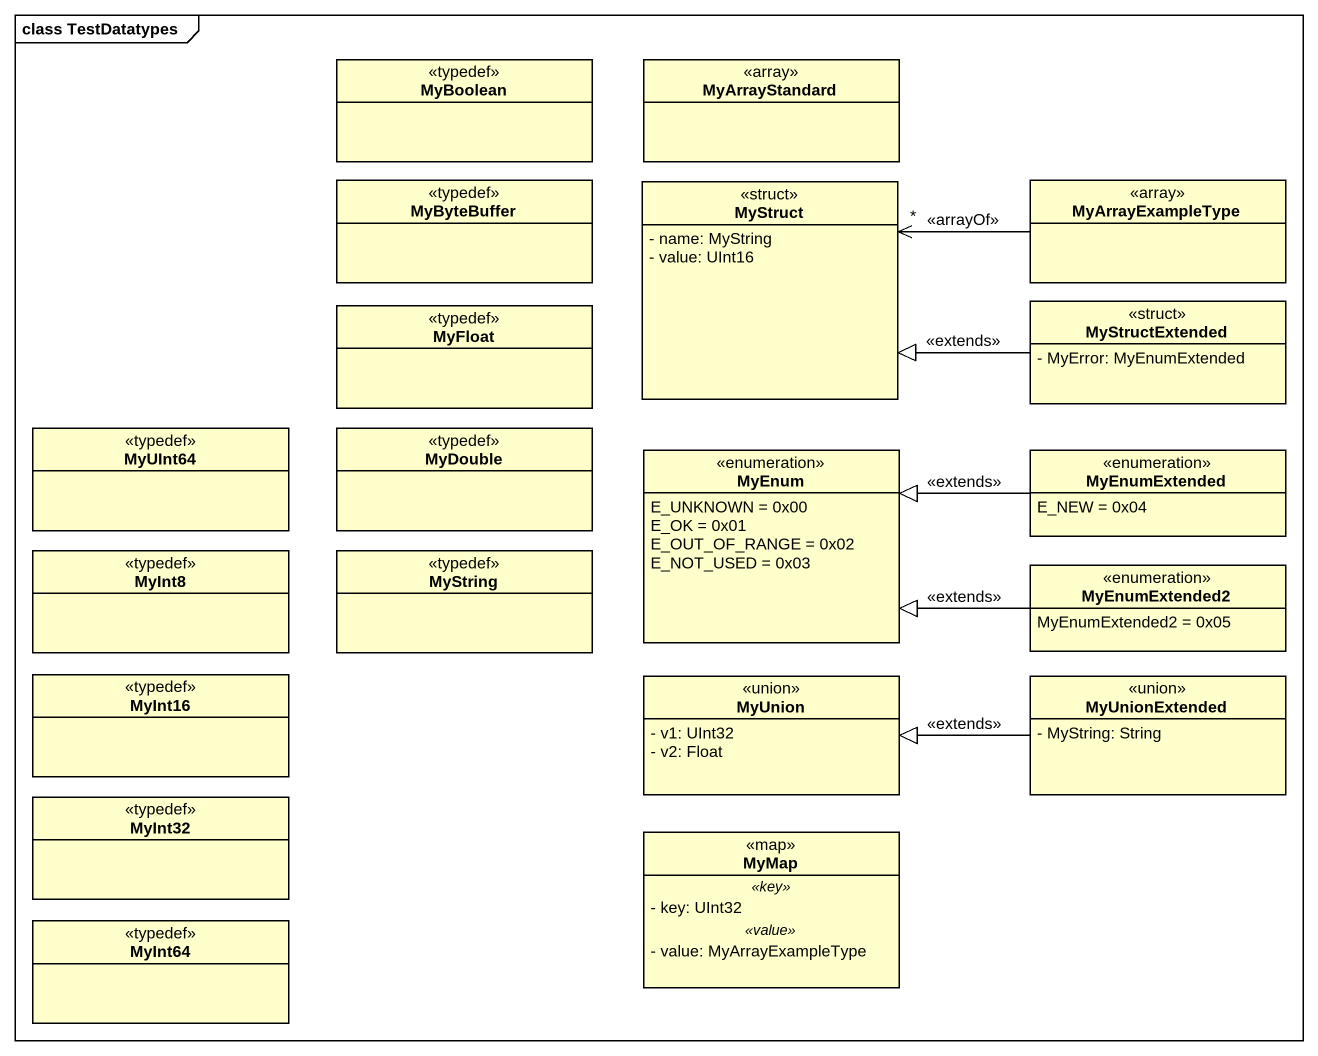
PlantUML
@startuml
mainframe class TestDatatypes
hide circle
hide empty members
skinparam classAttributeIconSize 0
class MyBoolean <<typedef>>
class MyArrayStandard <<array>>
class MyByteBuffer <<typedef>>
class MyStruct <<struct>> {
  - name: MyString
  - value: UInt16
}
class MyArrayExampleType <<array>>
class MyFloat <<typedef>>
class MyStructExtended <<struct>> {
  - MyError: MyEnumExtended
}
class MyUInt64 <<typedef>>
class MyDouble <<typedef>>
enum MyEnum {
  E_UNKNOWN = 0x00
  E_OK = 0x01
  E_OUT_OF_RANGE = 0x02
  E_NOT_USED = 0x03
}
enum MyEnumExtended {
  E_NEW = 0x04
}
class MyInt8 <<typedef>>
class MyString <<typedef>>
enum MyEnumExtended2 {
  MyEnumExtended2 = 0x05
}
class MyInt16 <<typedef>>
class MyUnion <<union>> {
  - v1: UInt32
  - v2: Float
}
class MyUnionExtended <<union>> {
  - MyString: String
}
class MyInt32 <<typedef>>
class MyMap <<map>> {
  .. <<key>> ..
  - key: UInt32
  .. <<value>> ..
  - value: MyArrayExampleType
}
class MyInt64 <<typedef>>
MyStruct "*" <-right- MyArrayExampleType : <<arrayOf>>
MyStructExtended -left-|> MyStruct : <<extends>>
MyEnumExtended -left-|> MyEnum : <<extends>>
MyEnumExtended2 -left-|> MyEnum : <<extends>>
MyUnionExtended -left-|> MyUnion : <<extends>>
@enduml
